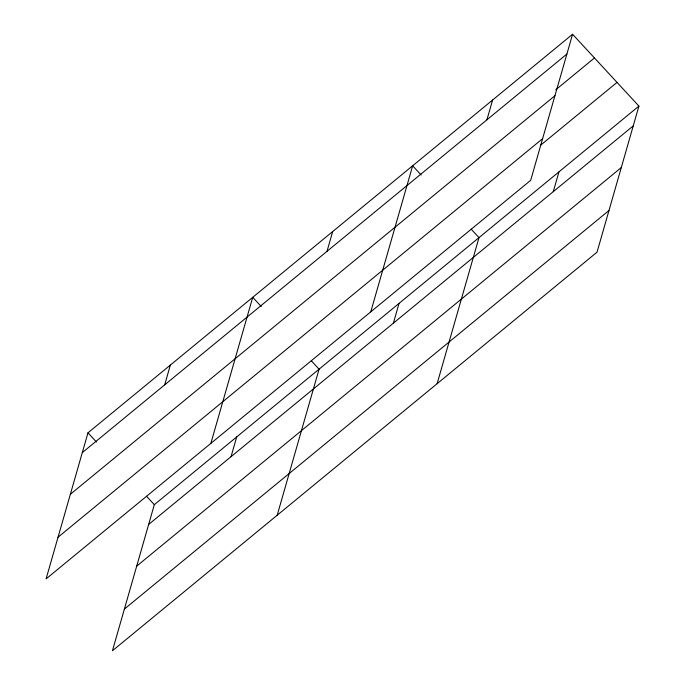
<?xml version="1.0" encoding="UTF-8"?>
<svg xmlns="http://www.w3.org/2000/svg" width="685" height="685" viewBox="0 0 685 685"><rect width="100%" height="100%" fill="white"/><g stroke="black" fill="none" stroke-linecap="round" stroke-linejoin="round"><path stroke-width="1.03" d="M572.566 34.25L87.971 432.834L46.083 578.902L530.678 180.318L572.566 34.25L638.917 106.098L597.029 252.166L112.434 650.75L154.322 504.682L638.917 106.098M164.683 384.85L170.351 365.071M210.852 443.383L252.731 297.316L261.208 306.495M231.025 456.698L236.702 436.927M327.019 251.326L332.687 231.547M277.194 515.231L319.082 369.164L311.315 360.755M370.765 311.846L412.653 165.779L421.121 174.958M393.37 323.174L399.038 303.404M486.932 119.789L492.609 100.019M437.116 383.703L478.995 237.635L471.229 229.218M553.283 191.646L558.951 171.867M82.303 452.614L566.897 54.029M555.715 89.829L594.46 57.96M70.349 494.287L554.944 95.703M58.037 537.22L542.631 138.644M540.354 145.443L617.022 82.388M148.645 524.462L633.24 125.877M136.7 566.135L621.295 167.551M124.387 609.076L608.982 210.492M87.971 432.834L96.448 442.013M146.547 496.274L154.322 504.682"/></g></svg>
